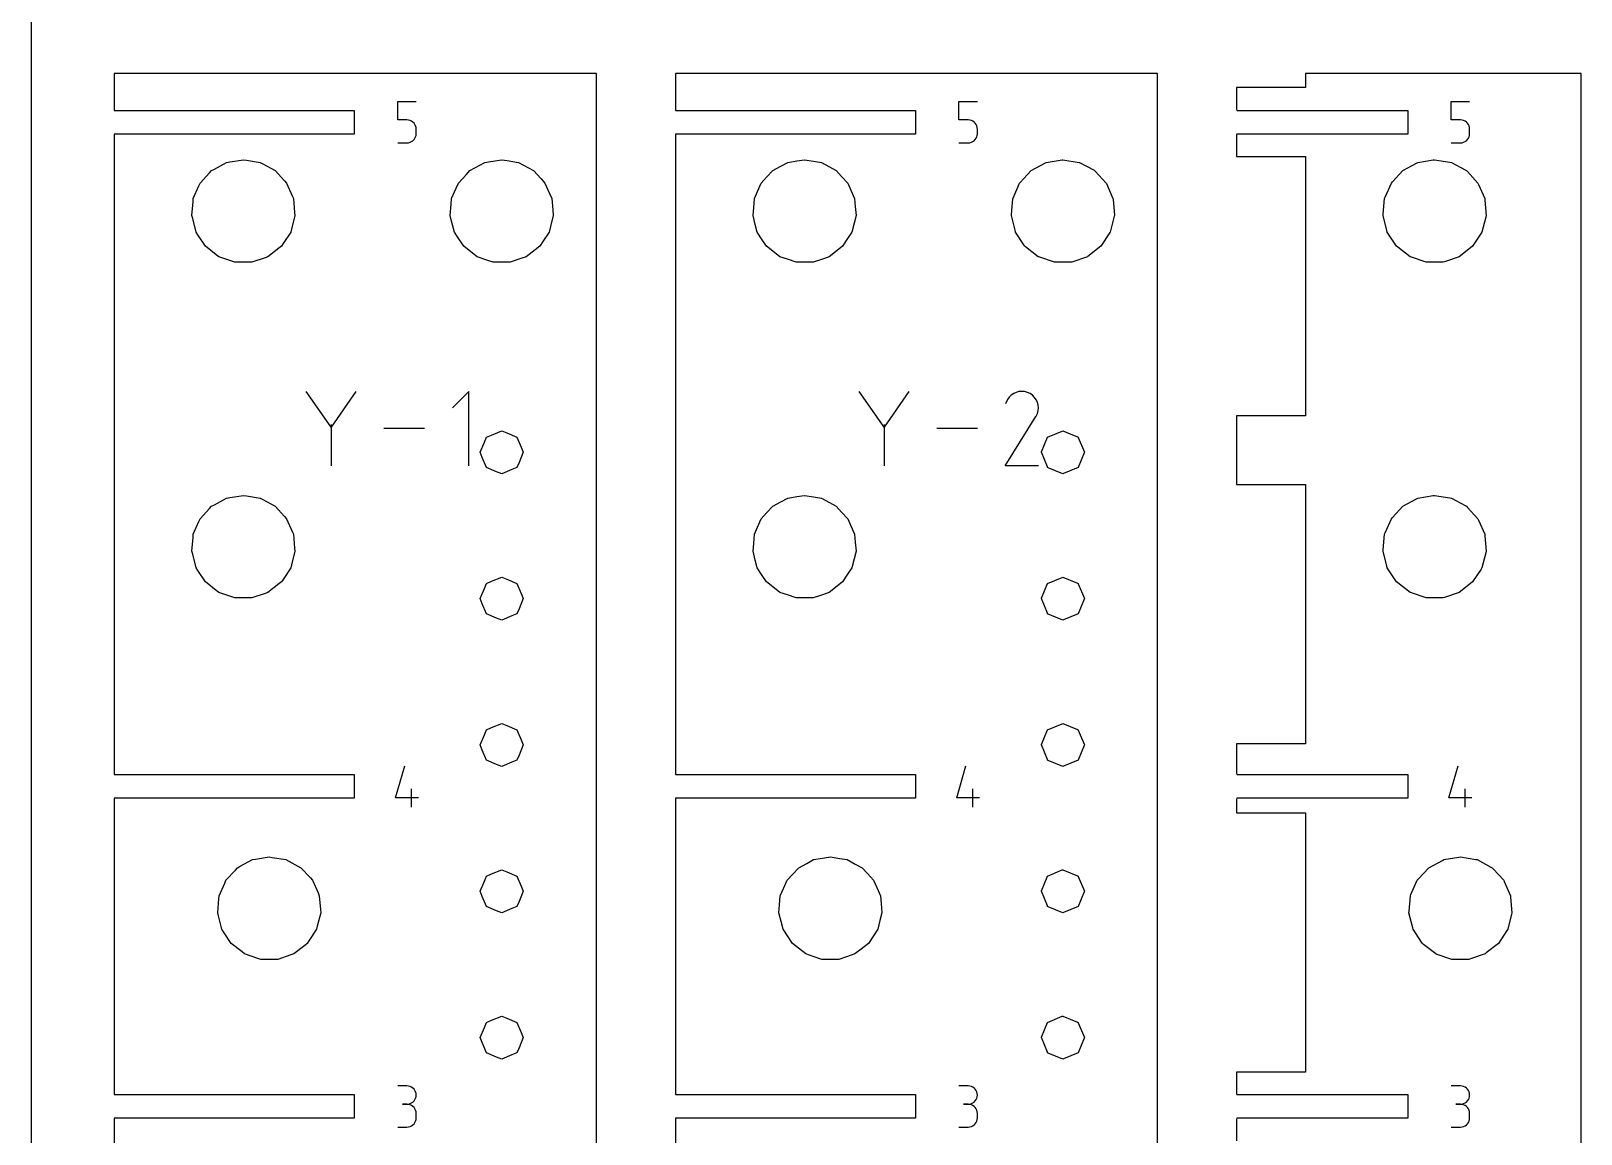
# Model space of a CAD drawing. Extents: x 0 to 340, y 0 to 495.
# Drawn here: x 0 to 180, y 126.5 to 254.6 of the extents above; entities that cross this region are included whole.
import ezdxf

# ---------------------------------------------------------------- set-up
doc = ezdxf.new("R2010")
doc.units = 0

msp = doc.modelspace()

# ---------------------------------------------------------------- linework, layer by layer
at = {"layer": 'annotation', "color": 1}
for p, q in [((42.600999, 244.281508), (42.600999, 246.419022)), ((42.600999, 246.419022), (44.732794, 246.419022)), ((107.775995, 244.281508), (107.775995, 246.419022)), ((107.775995, 246.419022), (109.90779, 246.419022)), ((164.950992, 244.281508), (164.950992, 246.419022)), ((164.950992, 246.419022), (167.082787, 246.419022)), ((43.666896, 244.281508), (42.600999, 244.281508)), ((43.858283, 244.2644), (43.666896, 244.281508)), ((44.038502, 244.21506), (43.858283, 244.2644)), ((44.204522, 244.136463), (44.038502, 244.21506)), ((44.353313, 244.031585), (44.204522, 244.136463)), ((44.481846, 243.903401), (44.353313, 244.031585)), ((44.587091, 243.754886), (44.481846, 243.903401)), ((44.666017, 243.589017), (44.587091, 243.754886)), ((44.715595, 243.408768), (44.666017, 243.589017)), ((44.732794, 243.217116), (44.715595, 243.408768)), ((44.732794, 242.686124), (44.732794, 243.217116)), ((44.732794, 243.217116), (44.732794, 243.217116)), ((108.841893, 244.281508), (107.775995, 244.281508)), ((109.03328, 244.2644), (108.841893, 244.281508)), ((109.213498, 244.21506), (109.03328, 244.2644)), ((109.379518, 244.136463), (109.213498, 244.21506)), ((109.52831, 244.031585), (109.379518, 244.136463)), ((109.656843, 243.903401), (109.52831, 244.031585)), ((109.762087, 243.754886), (109.656843, 243.903401)), ((109.841013, 243.589017), (109.762087, 243.754886)), ((109.890591, 243.408768), (109.841013, 243.589017)), ((109.90779, 243.217116), (109.890591, 243.408768)), ((109.90779, 242.686124), (109.90779, 243.217116)), ((109.90779, 243.217116), (109.90779, 243.217116)), ((166.016889, 244.281508), (164.950992, 244.281508)), ((166.208277, 244.2644), (166.016889, 244.281508)), ((166.388495, 244.21506), (166.208277, 244.2644)), ((166.554515, 244.136463), (166.388495, 244.21506)), ((166.703307, 244.031585), (166.554515, 244.136463)), ((166.831839, 243.903401), (166.703307, 244.031585)), ((166.937084, 243.754886), (166.831839, 243.903401)), ((167.01601, 243.589017), (166.937084, 243.754886)), ((167.065588, 243.408768), (167.01601, 243.589017)), ((167.082787, 243.217116), (167.065588, 243.408768)), ((167.082787, 242.686124), (167.082787, 243.217116)), ((167.082787, 243.217116), (167.082787, 243.217116)), ((42.600999, 241.619022), (43.666896, 241.619022)), ((43.666896, 241.619022), (43.858204, 241.636223)), ((43.666896, 241.619022), (43.666896, 241.619022)), ((43.858204, 241.636223), (44.038381, 241.685812)), ((44.038381, 241.685812), (44.204388, 241.76477)), ((44.204388, 241.76477), (44.353189, 241.870075)), ((44.353189, 241.870075), (44.481747, 241.998709)), ((44.481747, 241.998709), (44.587024, 242.147651)), ((44.587024, 242.147651), (44.665982, 242.31388)), ((44.665982, 242.31388), (44.715585, 242.494378)), ((44.715585, 242.494378), (44.732794, 242.686124)), ((107.775995, 241.619022), (108.841893, 241.619022)), ((108.841893, 241.619022), (109.033201, 241.636223)), ((108.841893, 241.619022), (108.841893, 241.619022)), ((109.033201, 241.636223), (109.213377, 241.685812)), ((109.213377, 241.685812), (109.379385, 241.76477)), ((109.379385, 241.76477), (109.528186, 241.870075)), ((109.528186, 241.870075), (109.656744, 241.998709)), ((109.656744, 241.998709), (109.76202, 242.147651)), ((109.76202, 242.147651), (109.840979, 242.31388)), ((109.840979, 242.31388), (109.890581, 242.494378)), ((109.890581, 242.494378), (109.90779, 242.686124)), ((164.950992, 241.619022), (166.016889, 241.619022)), ((166.016889, 241.619022), (166.208197, 241.636223)), ((166.016889, 241.619022), (166.016889, 241.619022)), ((166.208197, 241.636223), (166.388374, 241.685812)), ((166.388374, 241.685812), (166.554381, 241.76477)), ((166.554381, 241.76477), (166.703183, 241.870075)), ((166.703183, 241.870075), (166.83174, 241.998709)), ((166.83174, 241.998709), (166.937017, 242.147651)), ((166.937017, 242.147651), (167.015975, 242.31388)), ((167.015975, 242.31388), (167.065578, 242.494378)), ((167.065578, 242.494378), (167.082787, 242.686124)), ((34.85364, 208.577921), (31.971365, 212.746084)), ((37.735373, 212.746084), (34.85364, 208.577921)), ((50.862214, 212.745813), (48.94124, 210.824296)), ((50.862214, 204.104949), (50.862214, 212.745813)), ((99.069664, 208.577921), (96.187389, 212.746084)), ((101.951397, 212.746084), (99.069664, 208.577921)), ((114.127475, 212.493185), (113.854913, 212.305234)), ((114.425392, 212.630494), (114.127475, 212.493185)), ((114.741367, 212.715265), (114.425392, 212.630494)), ((115.068103, 212.745602), (114.741367, 212.715265)), ((115.398306, 212.71961), (115.068103, 212.745602)), ((115.724677, 212.635394), (115.398306, 212.71961)), ((116.03992, 212.491058), (115.724677, 212.635394)), ((116.321872, 212.290845), (116.03992, 212.491058)), ((116.03992, 212.491058), (116.03992, 212.491058)), ((113.41504, 211.784984), (113.163064, 211.301625)), ((113.615003, 212.068535), (113.41504, 211.784984)), ((113.854913, 212.305234), (113.615003, 212.068535)), ((116.557614, 212.050591), (116.321872, 212.290845)), ((116.74505, 211.777659), (116.557614, 212.050591)), ((116.882085, 211.479412), (116.74505, 211.777659)), ((116.966622, 211.163214), (116.882085, 211.479412)), ((116.996564, 210.836428), (116.966622, 211.163214)), ((116.969817, 210.506418), (116.996564, 210.836428)), ((34.85364, 208.913346), (34.85364, 204.104678)), ((99.069664, 208.913346), (99.069664, 204.104678)), ((113.157645, 204.104878), (116.703727, 209.813615)), ((116.703727, 209.813615), (116.707966, 209.81886)), ((116.703727, 209.813615), (116.703727, 209.813615)), ((116.707966, 209.81886), (116.712031, 209.82415)), ((116.712031, 209.82415), (116.715949, 209.82953)), ((116.715949, 209.82953), (116.719747, 209.835043)), ((116.719747, 209.835043), (116.723451, 209.840735)), ((116.723451, 209.840735), (116.727088, 209.846649)), ((116.727088, 209.846649), (116.730685, 209.852832)), ((116.730685, 209.852832), (116.734268, 209.859326)), ((116.734268, 209.859326), (116.737865, 209.866177)), ((116.737865, 209.866177), (116.884282, 210.180547)), ((116.737865, 209.866177), (116.737865, 209.866177)), ((116.884282, 210.180547), (116.969817, 210.506418)), ((45.701457, 208.425381), (40.976781, 208.425381)), ((109.917482, 208.425381), (105.192805, 208.425381)), ((116.99526, 204.104878), (113.157645, 204.104878)), ((42.334299, 165.517644), (43.398691, 169.250543)), ((107.509295, 165.517644), (108.573687, 169.250543)), ((164.684292, 165.517644), (165.748684, 169.250543)), ((44.200597, 164.450543), (44.200597, 166.582338)), ((109.375594, 164.450543), (109.375594, 166.582338)), ((166.550591, 164.450543), (166.550591, 166.582338)), ((44.999494, 165.517644), (42.334299, 165.517644)), ((110.17449, 165.517644), (107.509295, 165.517644)), ((167.349487, 165.517644), (164.684292, 165.517644)), ((43.666896, 132.061935), (42.600999, 132.061935)), ((43.8586, 132.044728), (43.666896, 132.061935)), ((44.038987, 131.99514), (43.8586, 132.044728)), ((44.205057, 131.916221), (44.038987, 131.99514)), ((44.353809, 131.81102), (44.205057, 131.916221)), ((44.482243, 131.682589), (44.353809, 131.81102)), ((44.587358, 131.533975), (44.482243, 131.682589)), ((44.666155, 131.36823), (44.587358, 131.533975)), ((108.841893, 132.061935), (107.775995, 132.061935)), ((109.033597, 132.044728), (108.841893, 132.061935)), ((109.213984, 131.99514), (109.033597, 132.044728)), ((109.380053, 131.916221), (109.213984, 131.99514)), ((109.528805, 131.81102), (109.380053, 131.916221)), ((109.657239, 131.682589), (109.528805, 131.81102)), ((109.762355, 131.533975), (109.657239, 131.682589)), ((109.841152, 131.36823), (109.762355, 131.533975)), ((166.016889, 132.061935), (164.950992, 132.061935)), ((166.208594, 132.044728), (166.016889, 132.061935)), ((166.388981, 131.99514), (166.208594, 132.044728)), ((166.55505, 131.916221), (166.388981, 131.99514)), ((166.703802, 131.81102), (166.55505, 131.916221)), ((166.832236, 131.682589), (166.703802, 131.81102)), ((166.937352, 131.533975), (166.832236, 131.682589)), ((167.016149, 131.36823), (166.937352, 131.533975)), ((43.666896, 129.93014), (43.133195, 129.93014)), ((43.133195, 129.93014), (43.666896, 129.93014)), ((43.666896, 129.93014), (43.8586, 129.947351)), ((43.8586, 129.912933), (43.666896, 129.93014)), ((43.666896, 129.93014), (43.666896, 129.93014)), ((43.8586, 129.947351), (44.038987, 129.996968)), ((44.038987, 129.863345), (43.8586, 129.912933)), ((44.038987, 129.996968), (44.205057, 130.075965)), ((44.205057, 129.784426), (44.038987, 129.863345)), ((44.205057, 130.075965), (44.353809, 130.181319)), ((44.353809, 129.679226), (44.205057, 129.784426)), ((44.353809, 130.181319), (44.482243, 130.310002)), ((44.482243, 129.550794), (44.353809, 129.679226)), ((44.482243, 130.310002), (44.587358, 130.458991)), ((44.587358, 130.458991), (44.666155, 130.625261)), ((44.715634, 131.188402), (44.666155, 131.36823)), ((44.666155, 130.625261), (44.715634, 130.805787)), ((44.732794, 130.997542), (44.715634, 131.188402)), ((44.715634, 130.805787), (44.732794, 130.997542)), ((44.732794, 130.997542), (44.732794, 130.997542)), ((108.841893, 129.93014), (108.308191, 129.93014)), ((108.308191, 129.93014), (108.841893, 129.93014)), ((108.841893, 129.93014), (109.033597, 129.947351)), ((109.033597, 129.912933), (108.841893, 129.93014)), ((108.841893, 129.93014), (108.841893, 129.93014)), ((109.033597, 129.947351), (109.213984, 129.996968)), ((109.213984, 129.863345), (109.033597, 129.912933)), ((109.213984, 129.996968), (109.380053, 130.075965)), ((109.380053, 129.784426), (109.213984, 129.863345)), ((109.380053, 130.075965), (109.528805, 130.181319)), ((109.528805, 129.679226), (109.380053, 129.784426)), ((109.528805, 130.181319), (109.657239, 130.310002)), ((109.657239, 129.550794), (109.528805, 129.679226)), ((109.657239, 130.310002), (109.762355, 130.458991)), ((109.762355, 130.458991), (109.841152, 130.625261)), ((109.89063, 131.188402), (109.841152, 131.36823)), ((109.841152, 130.625261), (109.89063, 130.805787)), ((109.90779, 130.997542), (109.89063, 131.188402)), ((109.89063, 130.805787), (109.90779, 130.997542)), ((109.90779, 130.997542), (109.90779, 130.997542)), ((166.016889, 129.93014), (165.483188, 129.93014)), ((165.483188, 129.93014), (166.016889, 129.93014)), ((166.016889, 129.93014), (166.208594, 129.947351)), ((166.208594, 129.912933), (166.016889, 129.93014)), ((166.016889, 129.93014), (166.016889, 129.93014)), ((166.208594, 129.947351), (166.388981, 129.996968)), ((166.388981, 129.863345), (166.208594, 129.912933)), ((166.388981, 129.996968), (166.55505, 130.075965)), ((166.55505, 129.784426), (166.388981, 129.863345)), ((166.55505, 130.075965), (166.703802, 130.181319)), ((166.703802, 129.679226), (166.55505, 129.784426)), ((166.703802, 130.181319), (166.832236, 130.310002)), ((166.832236, 129.550794), (166.703802, 129.679226)), ((166.832236, 130.310002), (166.937352, 130.458991)), ((166.937352, 130.458991), (167.016149, 130.625261)), ((167.065627, 131.188402), (167.016149, 131.36823)), ((167.016149, 130.625261), (167.065627, 130.805787)), ((167.082787, 130.997542), (167.065627, 131.188402)), ((167.065627, 130.805787), (167.082787, 130.997542)), ((167.082787, 130.997542), (167.082787, 130.997542)), ((44.587358, 129.40218), (44.482243, 129.550794)), ((44.666155, 129.236435), (44.587358, 129.40218)), ((44.587358, 127.79548), (44.666155, 127.961238)), ((44.715634, 129.056607), (44.666155, 129.236435)), ((44.666155, 127.961238), (44.715634, 128.141107)), ((44.732794, 128.865748), (44.715634, 129.056607)), ((44.715634, 128.141107), (44.732794, 128.332046)), ((44.732794, 128.332046), (44.732794, 128.865748)), ((44.732794, 128.865748), (44.732794, 128.865748)), ((109.762355, 129.40218), (109.657239, 129.550794)), ((109.841152, 129.236435), (109.762355, 129.40218)), ((109.762355, 127.79548), (109.841152, 127.961238)), ((109.89063, 129.056607), (109.841152, 129.236435)), ((109.841152, 127.961238), (109.89063, 128.141107)), ((109.90779, 128.865748), (109.89063, 129.056607)), ((109.89063, 128.141107), (109.90779, 128.332046)), ((109.90779, 128.332046), (109.90779, 128.865748)), ((109.90779, 128.865748), (109.90779, 128.865748)), ((166.937352, 129.40218), (166.832236, 129.550794)), ((167.016149, 129.236435), (166.937352, 129.40218)), ((166.937352, 127.79548), (167.016149, 127.961238)), ((167.065627, 129.056607), (167.016149, 129.236435)), ((167.016149, 127.961238), (167.065627, 128.141107)), ((167.082787, 128.865748), (167.065627, 129.056607)), ((167.065627, 128.141107), (167.082787, 128.332046)), ((167.082787, 128.332046), (167.082787, 128.865748)), ((167.082787, 128.865748), (167.082787, 128.865748)), ((42.600999, 127.267654), (43.666896, 127.267654)), ((43.666896, 127.267654), (43.8586, 127.284851)), ((43.666896, 127.267654), (43.666896, 127.267654)), ((43.8586, 127.284851), (44.038987, 127.334414)), ((44.038987, 127.334414), (44.205057, 127.413301)), ((44.205057, 127.413301), (44.353809, 127.518469)), ((44.353809, 127.518469), (44.482243, 127.646876)), ((44.482243, 127.646876), (44.587358, 127.79548)), ((107.775995, 127.267654), (108.841893, 127.267654)), ((108.841893, 127.267654), (109.033597, 127.284851)), ((108.841893, 127.267654), (108.841893, 127.267654)), ((109.033597, 127.284851), (109.213984, 127.334414)), ((109.213984, 127.334414), (109.380053, 127.413301)), ((109.380053, 127.413301), (109.528805, 127.518469)), ((109.528805, 127.518469), (109.657239, 127.646876)), ((109.657239, 127.646876), (109.762355, 127.79548)), ((164.950992, 127.267654), (166.016889, 127.267654)), ((166.016889, 127.267654), (166.208594, 127.284851)), ((166.016889, 127.267654), (166.016889, 127.267654)), ((166.208594, 127.284851), (166.388981, 127.334414)), ((166.388981, 127.334414), (166.55505, 127.413301)), ((166.55505, 127.413301), (166.703802, 127.518469)), ((166.703802, 127.518469), (166.832236, 127.646876)), ((166.832236, 127.646876), (166.937352, 127.79548))]:
    msp.add_line(p, q, dxfattribs=at)
at = {"layer": 'boundary', "color": 5}
for p, q in [((12.730464, 249.667507), (9.6675, 249.667507)), ((9.6675, 249.667507), (9.667501, 248.214902)), ((22.959774, 249.667507), (12.730464, 249.667507)), ((57.702688, 249.667507), (22.959774, 249.667507)), ((65.667496, 249.667507), (57.702688, 249.667507)), ((65.667496, 170.019426), (65.667496, 249.667507)), ((76.12253, 249.667507), (74.842497, 249.667507)), ((74.842497, 249.667507), (74.842497, 249.060454)), ((74.842497, 249.060454), (74.842497, 246.071879)), ((105.81549, 249.667507), (76.12253, 249.667507)), ((107.72278, 249.667507), (105.81549, 249.667507)), ((130.842493, 249.667507), (107.72278, 249.667507)), ((130.842493, 18.470377), (130.842493, 249.667507)), ((149.480175, 249.667507), (148.017494, 249.667507)), ((148.017494, 249.667507), (148.017494, 248.116786)), ((166.445365, 249.667507), (149.480175, 249.667507)), ((180.01749, 249.667507), (166.445365, 249.667507)), ((180.01749, 57.884268), (180.01749, 249.667507)), ((9.667501, 248.214902), (9.667501, 245.542022)), ((145.743241, 248.04251), (140.017493, 248.042509)), ((140.017493, 248.042509), (140.017493, 245.542019)), ((146.108911, 248.042509), (145.743241, 248.04251)), ((148.017494, 248.04251), (146.108911, 248.042509)), ((148.017494, 248.116786), (148.017494, 248.04251)), ((9.667501, 245.542022), (9.677801, 245.392022)), ((9.677801, 245.392022), (37.540498, 245.392022)), ((37.540498, 245.392022), (37.540498, 242.646022)), ((74.842497, 246.071879), (74.842497, 245.542022)), ((74.842497, 245.542022), (74.852797, 245.392022)), ((74.852797, 245.392022), (102.715495, 245.392022)), ((102.715495, 245.392022), (102.715495, 242.646022)), ((140.017493, 245.542019), (140.027793, 245.392022)), ((140.027793, 245.392022), (159.890492, 245.392022)), ((159.890492, 245.392022), (159.890492, 242.646022)), ((9.6778, 242.646022), (9.6675, 242.496022)), ((9.6675, 242.496022), (9.6675, 241.063609)), ((37.540498, 242.646022), (9.6778, 242.646022)), ((74.852797, 242.646022), (74.842497, 242.496022)), ((74.842497, 242.496022), (74.842497, 234.818018)), ((102.715495, 242.646022), (74.852797, 242.646022)), ((140.027793, 242.646022), (140.017493, 242.496022)), ((140.017493, 242.496022), (140.017493, 240.042513)), ((159.890492, 242.646022), (140.027793, 242.646022)), ((9.6675, 241.063609), (9.6675, 214.134499)), ((140.017493, 240.042513), (145.74324, 240.042513)), ((145.74324, 240.042513), (146.108911, 240.042513)), ((146.108911, 240.042513), (148.017494, 240.042513)), ((148.017494, 240.042513), (148.017494, 211.294483)), ((74.842497, 234.818018), (74.842497, 231.829441)), ((74.842497, 231.829441), (74.842497, 220.575585)), ((74.842497, 220.575585), (74.842497, 217.587009)), ((74.842497, 217.587009), (74.842497, 206.33315)), ((9.6675, 214.134499), (9.667501, 206.9832)), ((148.017494, 211.294483), (148.017494, 209.917505)), ((145.743241, 209.917505), (140.017493, 209.917505)), ((140.017493, 209.917505), (140.017493, 206.100342)), ((146.108911, 209.917505), (145.743241, 209.917505)), ((148.017494, 209.917505), (146.108911, 209.917505)), ((9.667501, 206.9832), (9.6675, 180.054101)), ((74.842497, 206.33315), (74.842496, 203.344574)), ((140.017493, 206.100342), (140.017493, 201.917502)), ((74.842496, 203.344574), (74.842497, 168.37354)), ((140.017493, 201.917502), (145.74324, 201.917502)), ((145.74324, 201.917502), (146.108911, 201.917503)), ((146.108911, 201.917503), (148.017494, 201.917502)), ((148.017494, 201.917502), (148.017494, 173.169484)), ((9.6675, 180.054101), (9.6675, 172.902805)), ((9.6675, 172.902805), (9.6675, 168.373539)), ((148.017494, 173.169484), (148.017494, 171.792506)), ((145.74324, 171.792506), (140.017493, 171.792506)), ((140.017493, 171.792506), (140.017493, 168.373543)), ((146.108911, 171.792506), (145.74324, 171.792506)), ((148.017494, 171.792506), (146.108911, 171.792506)), ((65.667496, 9.667501), (65.667496, 170.019426)), ((9.6675, 168.373539), (9.6778, 168.223543)), ((9.6778, 168.223543), (37.540498, 168.223543)), ((37.540498, 168.223543), (37.540498, 165.477543)), ((74.842497, 168.37354), (74.852796, 168.223543)), ((74.852796, 168.223543), (102.715495, 168.223543)), ((102.715495, 168.223543), (102.715495, 165.477543)), ((140.017493, 168.373543), (140.027793, 168.223543)), ((140.027793, 168.223543), (159.890492, 168.223543)), ((159.890492, 168.223543), (159.890491, 165.477543)), ((9.6778, 165.477543), (9.6675, 165.327543)), ((9.6675, 165.327543), (9.6675, 145.9737)), ((37.540498, 165.477543), (9.6778, 165.477543)), ((74.852797, 165.477543), (74.842497, 165.327543)), ((74.842497, 165.327543), (74.842497, 131.190503)), ((102.715495, 165.477543), (74.852797, 165.477543)), ((140.027793, 165.477543), (140.017493, 165.327543)), ((140.017493, 165.327543), (140.017493, 163.792507)), ((159.890491, 165.477543), (140.027793, 165.477543)), ((140.017493, 163.792507), (145.74324, 163.792507)), ((145.74324, 163.792507), (146.108911, 163.792507)), ((146.108911, 163.792507), (148.017494, 163.792507)), ((148.017494, 163.792507), (148.017494, 135.044481)), ((9.6675, 145.9737), (9.6675, 138.822402)), ((9.6675, 138.822402), (9.6675, 131.190503)), ((148.017494, 135.044481), (148.017494, 133.667504)), ((145.74324, 133.667504), (140.017493, 133.667504)), ((140.017493, 133.667504), (140.017493, 131.190503)), ((146.108911, 133.667504), (145.74324, 133.667504)), ((148.017494, 133.667504), (146.108911, 133.667504)), ((9.6675, 131.190503), (9.6778, 131.040503)), ((9.6778, 131.040503), (37.540498, 131.040503)), ((37.540498, 131.040503), (37.540498, 128.294503)), ((74.842497, 131.190503), (74.852797, 131.040503)), ((74.852797, 131.040503), (102.715495, 131.040503)), ((102.715495, 131.040503), (102.715495, 128.294503)), ((140.017493, 131.190503), (140.027793, 131.040504)), ((140.027793, 131.040504), (159.890491, 131.040504)), ((159.890491, 131.040504), (159.890491, 128.294503)), ((9.6778, 128.294503), (9.6675, 128.144504)), ((9.6675, 128.144504), (9.6675, 113.361307)), ((37.540498, 128.294503), (9.6778, 128.294503)), ((74.852797, 128.294503), (74.842497, 128.144504)), ((74.842497, 128.144504), (74.842497, 94.30084)), ((102.715495, 128.294503), (74.852797, 128.294503)), ((140.027793, 128.294503), (140.017493, 128.144505)), ((140.017493, 128.144505), (140.017493, 125.667503)), ((159.890491, 128.294503), (140.027793, 128.294503))]:
    msp.add_line(p, q, dxfattribs=at)
at = {"layer": 'frame', "color": 5}
msp.add_line((0, 495), (0, 0), dxfattribs=at)
at = {"layer": 'hole', "color": 5}
for p, q in [((23.08016, 239.402717), (24.667498, 239.667512)), ((24.667498, 239.667512), (25.028359, 239.607314)), ((25.028359, 239.607314), (26.615698, 239.342519)), ((52.719293, 239.342519), (53.365837, 239.450373)), ((53.365837, 239.450373), (54.667496, 239.667512)), ((54.667496, 239.667512), (55.314038, 239.559658)), ((55.314038, 239.559658), (56.615694, 239.34252)), ((87.894295, 239.34252), (88.941779, 239.517257)), ((88.941779, 239.517257), (89.842494, 239.667512)), ((89.842494, 239.667512), (90.889979, 239.492774)), ((90.889979, 239.492774), (91.790695, 239.342519)), ((117.89429, 239.342519), (119.771034, 239.655591)), ((119.771034, 239.655591), (119.842492, 239.667512)), ((119.842492, 239.667512), (121.719233, 239.35444)), ((161.069292, 239.342519), (162.844548, 239.638662)), ((162.844548, 239.638662), (163.017491, 239.667512)), ((163.017491, 239.667512), (164.792748, 239.371369)), ((19.644499, 236.949509), (20.734419, 238.133373)), ((20.734419, 238.133373), (20.982199, 238.402508)), ((20.982199, 238.402508), (21.303959, 238.576626)), ((21.303959, 238.576626), (22.719299, 239.34252)), ((22.719299, 239.34252), (23.08016, 239.402717)), ((26.615698, 239.342519), (26.937458, 239.168403)), ((26.937458, 239.168403), (28.352798, 238.402509)), ((28.352798, 238.402509), (29.442718, 237.218645)), ((49.644495, 236.949509), (50.538257, 237.920306)), ((50.538257, 237.920306), (50.982195, 238.402509)), ((50.982195, 238.402509), (51.55868, 238.714467)), ((51.55868, 238.714467), (52.719293, 239.342519)), ((56.615694, 239.34252), (57.19218, 239.030561)), ((57.19218, 239.030561), (58.352793, 238.402509)), ((58.352793, 238.402509), (59.246555, 237.431712)), ((85.437957, 237.621278), (86.157196, 238.402508)), ((86.157196, 238.402508), (87.091178, 238.907923)), ((87.091178, 238.907923), (87.894295, 239.34252)), ((91.790695, 239.342519), (92.724677, 238.837106)), ((92.724677, 238.837106), (93.527795, 238.402509)), ((93.527795, 238.402509), (94.146256, 237.73074)), ((94.146256, 237.73074), (94.865495, 236.949509)), ((114.868556, 237.002803), (116.157191, 238.402509)), ((116.157191, 238.402509), (117.830575, 239.308041)), ((117.830575, 239.308041), (117.89429, 239.342519)), ((121.719233, 239.35444), (121.79069, 239.34252)), ((121.79069, 239.34252), (123.464075, 238.436988)), ((123.464075, 238.436988), (123.527789, 238.402509)), ((123.527789, 238.402509), (123.576855, 238.349215)), ((123.576855, 238.349215), (124.86549, 236.949509)), ((158.113241, 237.078493), (159.332193, 238.402509)), ((159.332193, 238.402509), (160.915088, 239.259073)), ((160.915088, 239.259073), (161.069292, 239.342519)), ((164.792748, 239.371369), (164.965692, 239.34252)), ((164.965692, 239.34252), (166.548588, 238.485954)), ((166.548588, 238.485954), (166.702792, 238.402509)), ((166.702792, 238.402509), (166.821541, 238.273524)), ((166.821541, 238.273524), (168.040491, 236.949509)), ((18.8511, 235.140511), (19.497538, 236.614431)), ((19.497538, 236.614431), (19.644499, 236.949509)), ((29.442718, 237.218645), (29.690498, 236.949509)), ((29.690498, 236.949509), (30.336939, 235.475588)), ((48.851098, 235.140511), (49.381193, 236.349162)), ((49.381193, 236.349162), (49.644495, 236.949509)), ((59.246555, 237.431712), (59.690493, 236.949509)), ((59.690493, 236.949509), (60.220591, 235.740857)), ((84.026096, 235.140511), (84.39291, 235.976869)), ((84.39291, 235.976869), (84.819495, 236.949509)), ((84.819495, 236.949509), (85.437957, 237.621278)), ((94.865495, 236.949509), (95.232309, 236.113151)), ((95.232309, 236.113151), (95.658895, 235.140511)), ((114.055195, 235.206863), (114.819491, 236.949509)), ((114.819491, 236.949509), (114.868556, 237.002803)), ((124.86549, 236.949509), (124.89459, 236.883157)), ((124.89459, 236.883157), (125.658892, 235.140511)), ((157.271524, 235.301098), (157.994492, 236.949509)), ((157.994492, 236.949509), (158.113241, 237.078493)), ((168.040491, 236.949509), (168.110923, 236.788922)), ((168.110923, 236.788922), (168.833893, 235.140511)), ((18.687989, 233.172511), (18.820887, 234.775982)), ((18.820887, 234.775982), (18.8511, 235.140511)), ((30.336939, 235.475588), (30.483899, 235.140511)), ((30.483899, 235.140511), (30.616786, 233.53704)), ((48.687994, 233.17251), (48.796969, 234.487396)), ((48.796969, 234.487396), (48.851098, 235.140511)), ((60.220591, 235.740857), (60.483895, 235.140511)), ((60.483895, 235.140511), (60.592866, 233.825625)), ((83.862985, 233.172511), (83.938397, 234.082381)), ((83.938397, 234.082381), (84.026096, 235.140511)), ((95.658895, 235.140511), (95.734301, 234.230641)), ((95.734301, 234.230641), (95.821994, 233.172511)), ((113.868973, 233.244694), (114.026094, 235.140511)), ((114.026094, 235.140511), (114.055195, 235.206863)), ((125.658892, 235.140511), (125.664873, 235.068327)), ((125.664873, 235.068327), (125.82199, 233.172511)), ((157.052462, 233.347212), (157.201093, 235.140511)), ((157.201093, 235.140511), (157.271524, 235.301098)), ((168.833893, 235.140511), (168.848371, 234.965809)), ((168.848371, 234.965809), (168.99699, 233.172511)), ((18.7778, 232.817799), (18.687989, 233.172511)), ((19.172858, 231.257512), (18.7778, 232.817799)), ((30.646997, 233.172511), (30.251915, 231.612223)), ((30.616786, 233.53704), (30.646997, 233.172511)), ((48.848918, 232.536986), (48.687994, 233.17251)), ((49.172898, 231.257511), (48.848918, 232.536986)), ((60.646993, 233.172511), (60.323016, 231.893037)), ((60.592866, 233.825625), (60.646993, 233.172511)), ((84.123684, 232.142878), (83.862985, 233.172511)), ((95.597809, 232.287145), (95.337095, 231.257511)), ((95.821994, 233.172511), (95.597809, 232.287145)), ((113.862991, 233.17251), (113.868973, 233.244694)), ((114.330109, 231.327751), (113.862991, 233.17251)), ((125.804205, 233.102272), (125.337091, 231.257512)), ((125.82199, 233.172511), (125.804205, 233.102272)), ((157.037982, 233.172511), (157.052462, 233.347212)), ((157.47981, 231.427508), (157.037982, 233.172511)), ((168.953946, 233.002514), (168.512092, 231.257511)), ((168.99699, 233.172511), (168.953946, 233.002514)), ((19.372968, 230.951199), (19.172858, 231.257512)), ((20.253199, 229.603809), (19.372968, 230.951199)), ((30.162098, 231.257511), (29.281901, 229.910121)), ((30.251915, 231.612223), (30.162098, 231.257511)), ((49.531413, 230.708702), (49.172898, 231.257511)), ((50.253195, 229.603809), (49.531413, 230.708702)), ((60.162094, 231.257512), (59.440308, 230.152618)), ((60.323016, 231.893037), (60.162094, 231.257512)), ((84.347854, 231.257512), (84.123684, 232.142878)), ((84.928719, 230.368369), (84.347854, 231.257512)), ((94.837638, 230.492951), (94.256796, 229.603809)), ((95.337095, 231.257511), (94.837638, 230.492951)), ((114.347895, 231.257511), (114.330109, 231.327751)), ((115.388567, 229.664465), (114.347895, 231.257511)), ((125.297466, 231.196856), (124.256787, 229.603809)), ((125.337091, 231.257512), (125.297466, 231.196856)), ((157.522852, 231.257512), (157.47981, 231.427508)), ((158.507289, 229.75061), (157.522852, 231.257512)), ((168.416193, 231.11071), (167.431793, 229.603809)), ((168.512092, 231.257511), (168.416193, 231.11071)), ((21.523102, 228.615411), (20.253199, 229.603809)), ((28.793102, 229.379109), (27.523197, 228.390711)), ((29.081799, 229.603809), (28.793102, 229.379109)), ((29.281901, 229.910121), (29.081799, 229.603809)), ((51.294547, 228.793298), (50.253195, 229.603809)), ((51.811795, 228.390711), (51.294547, 228.793298)), ((58.564546, 229.201222), (57.523197, 228.390711)), ((59.081791, 229.603809), (58.564546, 229.201222)), ((59.440308, 230.152618), (59.081791, 229.603809)), ((85.428195, 229.603809), (84.928719, 230.368369)), ((86.148786, 229.042955), (85.428195, 229.603809)), ((86.986795, 228.390711), (86.148786, 229.042955)), ((93.418785, 228.951565), (92.698193, 228.390711)), ((94.256796, 229.603809), (93.418785, 228.951565)), ((115.428191, 229.603809), (115.388567, 229.664465)), ((115.485359, 229.559314), (115.428191, 229.603809)), ((116.986791, 228.390711), (115.485359, 229.559314)), ((124.256787, 229.603809), (122.755361, 228.435205)), ((158.603192, 229.603809), (158.507289, 229.75061)), ((158.741551, 229.496121), (158.603192, 229.603809)), ((160.161793, 228.390711), (158.741551, 229.496121)), ((167.431793, 229.603809), (166.011549, 228.498399)), ((21.811799, 228.390711), (21.523102, 228.615411)), ((23.333874, 227.868123), (21.811799, 228.390711)), ((23.679898, 227.749319), (23.333874, 227.868123)), ((25.289236, 227.749319), (23.679898, 227.749319)), ((25.655099, 227.74932), (25.289236, 227.749319)), ((27.177173, 228.271907), (25.655099, 227.74932)), ((27.523197, 228.390711), (27.177173, 228.271907)), ((53.059936, 227.962176), (51.811795, 228.390711)), ((53.679897, 227.749319), (53.059936, 227.962176)), ((54.99959, 227.749319), (53.679897, 227.749319)), ((55.655092, 227.74932), (54.99959, 227.749319)), ((56.903235, 228.177854), (55.655092, 227.74932)), ((57.523197, 228.390711), (56.903235, 228.177854)), ((87.850478, 228.094175), (86.986795, 228.390711)), ((88.854895, 227.749319), (87.850478, 228.094175)), ((89.768094, 227.749319), (88.854895, 227.749319)), ((90.830096, 227.74932), (89.768094, 227.749319)), ((91.693777, 228.045855), (90.830096, 227.74932)), ((92.698193, 228.390711), (91.693777, 228.045855)), ((117.055311, 228.367186), (116.986791, 228.390711)), ((118.854893, 227.749319), (117.055311, 228.367186)), ((118.927341, 227.749319), (118.854893, 227.749319)), ((120.830089, 227.74932), (118.927341, 227.749319)), ((120.898609, 227.772845), (120.830089, 227.74932)), ((122.698194, 228.390711), (120.898609, 227.772845)), ((122.755361, 228.435205), (122.698194, 228.390711)), ((160.327626, 228.333774), (160.161793, 228.390711)), ((162.029892, 227.74932), (160.327626, 228.333774)), ((162.205233, 227.749319), (162.029892, 227.74932)), ((164.005093, 227.749319), (162.205233, 227.749319)), ((164.170926, 227.806256), (164.005093, 227.749319)), ((165.873191, 228.39071), (164.170926, 227.806256)), ((166.011549, 228.498399), (165.873191, 228.39071)), ((52.656702, 206.848635), (52.899695, 207.43531)), ((52.899695, 207.43531), (53.48637, 207.678303)), ((53.48637, 207.678303), (54.667495, 208.167508)), ((54.667495, 208.167508), (55.254169, 207.924516)), ((55.254169, 207.924516), (56.435293, 207.43531)), ((56.435293, 207.43531), (56.9245, 206.254185)), ((117.369348, 205.73235), (118.074692, 207.43531)), ((118.074692, 207.43531), (119.777651, 208.140652)), ((119.777651, 208.140652), (119.842491, 208.167508)), ((119.842491, 208.167508), (121.545448, 207.462166)), ((121.545448, 207.462166), (121.610289, 207.43531)), ((121.610289, 207.43531), (121.637145, 207.37047)), ((121.637145, 207.37047), (122.342489, 205.66751)), ((52.167495, 205.66751), (52.656702, 206.848635)), ((52.410488, 205.080835), (52.167495, 205.66751)), ((57.167493, 205.66751), (56.678286, 204.486384)), ((56.9245, 206.254185), (57.167493, 205.66751)), ((117.342492, 205.66751), (117.369348, 205.73235)), ((118.047835, 203.96455), (117.342492, 205.66751)), ((122.315633, 205.602669), (121.610289, 203.899709)), ((122.342489, 205.66751), (122.315633, 205.602669)), ((52.899695, 203.89971), (52.410488, 205.080835)), ((54.080821, 203.410499), (52.899695, 203.89971)), ((55.848619, 203.656715), (54.667495, 203.167505)), ((56.435293, 203.899709), (55.848619, 203.656715)), ((56.678286, 204.486384), (56.435293, 203.899709)), ((118.074691, 203.89971), (118.047835, 203.96455)), ((118.139532, 203.872853), (118.074691, 203.89971)), ((119.842492, 203.167505), (118.139532, 203.872853)), ((121.610289, 203.899709), (119.907332, 203.194361)), ((54.667495, 203.167505), (54.080821, 203.410499)), ((119.907332, 203.194361), (119.842492, 203.167505)), ((21.303959, 199.576446), (22.719299, 200.342405)), ((22.719299, 200.342405), (23.08016, 200.402624)), ((23.08016, 200.402624), (24.667497, 200.667512)), ((24.667497, 200.667512), (25.028359, 200.607293)), ((25.028359, 200.607293), (26.615698, 200.342405)), ((26.615698, 200.342405), (26.937458, 200.168274)), ((26.937458, 200.168274), (28.352799, 199.402316)), ((86.157195, 199.402315), (87.091178, 199.907771)), ((87.091178, 199.907771), (87.894295, 200.342405)), ((87.894295, 200.342405), (88.941779, 200.517204)), ((88.941779, 200.517204), (89.842494, 200.667512)), ((89.842494, 200.667512), (90.889979, 200.492712)), ((90.889979, 200.492712), (91.790694, 200.342405)), ((91.790694, 200.342405), (92.724678, 199.836949)), ((92.724678, 199.836949), (93.527795, 199.402316)), ((159.332193, 199.402315), (160.915088, 200.258952)), ((160.915088, 200.258952), (161.069292, 200.342404)), ((161.069292, 200.342404), (162.844548, 200.638652)), ((162.844548, 200.638652), (163.017491, 200.667512)), ((163.017491, 200.667512), (164.792748, 200.371265)), ((164.792748, 200.371265), (164.965692, 200.342404)), ((164.965692, 200.342404), (166.548588, 199.485768)), ((19.644498, 197.949207), (20.734419, 199.133159)), ((20.734419, 199.133159), (20.982199, 199.402315)), ((20.982199, 199.402315), (21.303959, 199.576446)), ((28.352799, 199.402316), (29.442718, 198.218363)), ((29.442718, 198.218363), (29.690498, 197.949206)), ((84.819495, 197.949207), (85.437957, 198.621026)), ((85.437957, 198.621026), (86.157195, 199.402315)), ((93.527795, 199.402316), (94.146256, 198.730497)), ((94.146256, 198.730497), (94.865494, 197.949206)), ((157.994492, 197.949206), (158.113241, 198.078201)), ((158.113241, 198.078201), (159.332193, 199.402315)), ((166.548588, 199.485768), (166.702792, 199.402315)), ((166.702792, 199.402315), (166.821541, 199.273321)), ((166.821541, 199.273321), (168.040492, 197.949207)), ((18.8511, 196.140415), (19.497539, 197.614168)), ((19.497539, 197.614168), (19.644498, 197.949207)), ((29.690498, 197.949206), (30.336939, 196.475454)), ((30.336939, 196.475454), (30.483899, 196.140414)), ((84.026096, 196.140415), (84.39291, 196.976677)), ((84.39291, 196.976677), (84.819495, 197.949207)), ((94.865494, 197.949206), (95.232309, 197.112944)), ((95.232309, 197.112944), (95.658895, 196.140414)), ((157.201093, 196.140414), (157.271524, 196.300983)), ((157.271524, 196.300983), (157.994492, 197.949206)), ((168.040492, 197.949207), (168.110923, 197.788638)), ((168.110923, 197.788638), (168.833893, 196.140414)), ((18.687989, 194.172008), (18.820887, 195.77581)), ((18.820887, 195.77581), (18.8511, 196.140415)), ((30.483899, 196.140414), (30.616787, 194.536613)), ((30.616787, 194.536613), (30.646997, 194.172008)), ((83.862985, 194.172008), (83.938397, 195.082066)), ((83.938397, 195.082066), (84.026096, 196.140415)), ((95.658895, 196.140414), (95.734301, 195.230357)), ((95.734301, 195.230357), (95.821994, 194.172008)), ((157.052462, 194.346746), (157.201093, 196.140414)), ((168.833893, 196.140414), (168.848371, 195.965677)), ((168.848371, 195.965677), (168.996991, 194.172008)), ((18.7778, 193.817353), (18.687989, 194.172008)), ((19.172858, 192.257312), (18.7778, 193.817353)), ((30.646997, 194.172008), (30.251915, 192.611968)), ((84.123684, 193.142538), (83.862985, 194.172008)), ((84.347855, 192.257312), (84.123684, 193.142538)), ((95.597809, 193.286783), (95.337095, 192.257312)), ((95.821994, 194.172008), (95.597809, 193.286783)), ((157.037982, 194.172009), (157.052462, 194.346746)), ((157.479809, 192.427282), (157.037982, 194.172009)), ((168.953945, 194.002039), (168.512092, 192.257312)), ((168.996991, 194.172008), (168.953945, 194.002039)), ((19.372968, 191.951036), (19.172858, 192.257312)), ((20.253199, 190.603803), (19.372968, 191.951036)), ((29.281901, 190.91008), (29.081799, 190.603803)), ((30.162098, 192.257312), (29.281901, 190.91008)), ((30.251915, 192.611968), (30.162098, 192.257312)), ((53.48637, 190.678304), (54.667495, 191.167511)), ((54.667495, 191.167511), (55.254169, 190.924518)), ((55.254169, 190.924518), (56.435293, 190.435312)), ((84.928719, 191.368274), (84.347855, 192.257312)), ((85.428196, 190.603803), (84.928719, 191.368274)), ((94.837638, 191.492842), (94.256796, 190.603803)), ((95.337095, 192.257312), (94.837638, 191.492842)), ((118.074692, 190.435312), (119.777652, 191.140654)), ((119.777652, 191.140654), (119.842492, 191.167511)), ((119.842492, 191.167511), (121.545449, 190.462168)), ((157.522852, 192.257312), (157.479809, 192.427282)), ((158.507289, 190.750587), (157.522852, 192.257312)), ((168.416192, 192.110528), (167.431793, 190.603803)), ((168.512092, 192.257312), (168.416192, 192.110528)), ((21.523103, 189.61541), (20.253199, 190.603803)), ((21.811799, 189.390711), (21.523103, 189.61541)), ((23.333874, 188.868114), (21.811799, 189.390711)), ((27.177172, 189.271905), (25.655099, 188.749308)), ((27.523197, 189.390711), (27.177172, 189.271905)), ((28.793103, 190.379105), (27.523197, 189.390711)), ((29.081799, 190.603803), (28.793103, 190.379105)), ((52.167495, 188.667512), (52.656702, 189.848637)), ((52.656702, 189.848637), (52.899695, 190.435312)), ((52.899695, 190.435312), (53.48637, 190.678304)), ((56.435293, 190.435312), (56.9245, 189.254186)), ((56.9245, 189.254186), (57.167492, 188.667511)), ((86.148786, 190.042952), (85.428196, 190.603803)), ((86.986795, 189.390711), (86.148786, 190.042952)), ((87.850478, 189.09417), (86.986795, 189.390711)), ((88.854894, 188.749307), (87.850478, 189.09417)), ((91.693777, 189.045849), (90.830096, 188.749308)), ((92.698193, 189.390711), (91.693777, 189.045849)), ((93.418785, 189.951563), (92.698193, 189.390711)), ((94.256796, 190.603803), (93.418785, 189.951563)), ((117.369348, 188.732352), (118.074692, 190.435312)), ((121.545449, 190.462168), (121.610289, 190.435312)), ((121.610289, 190.435312), (121.637145, 190.370472)), ((121.637145, 190.370472), (122.342489, 188.667511)), ((158.603193, 190.603803), (158.507289, 190.750587)), ((158.741551, 190.496116), (158.603193, 190.603803)), ((160.161792, 189.390711), (158.741551, 190.496116)), ((160.327626, 189.333773), (160.161792, 189.390711)), ((162.029892, 188.749308), (160.327626, 189.333773)), ((165.87319, 189.390711), (164.170926, 188.806246)), ((166.011549, 189.498399), (165.87319, 189.390711)), ((167.431793, 190.603803), (166.011549, 189.498399)), ((23.679898, 188.749307), (23.333874, 188.868114)), ((25.289237, 188.749308), (23.679898, 188.749307)), ((25.655099, 188.749308), (25.289237, 188.749308)), ((52.410488, 188.080837), (52.167495, 188.667512)), ((52.899695, 186.899711), (52.410488, 188.080837)), ((56.678286, 187.486386), (56.435293, 186.899711)), ((57.167492, 188.667511), (56.678286, 187.486386)), ((89.768094, 188.749308), (88.854894, 188.749307)), ((90.830096, 188.749308), (89.768094, 188.749308)), ((117.342492, 188.667512), (117.369348, 188.732352)), ((118.047835, 186.964552), (117.342492, 188.667512)), ((122.315633, 188.602671), (121.610289, 186.899711)), ((122.342489, 188.667511), (122.315633, 188.602671)), ((162.205232, 188.749308), (162.029892, 188.749308)), ((164.005093, 188.749308), (162.205232, 188.749308)), ((164.170926, 188.806246), (164.005093, 188.749308)), ((54.080821, 186.410502), (52.899695, 186.899711)), ((54.667496, 186.167507), (54.080821, 186.410502)), ((55.848619, 186.656716), (54.667496, 186.167507)), ((56.435293, 186.899711), (55.848619, 186.656716)), ((118.074691, 186.899711), (118.047835, 186.964552)), ((118.139532, 186.872855), (118.074691, 186.899711)), ((119.842492, 186.167507), (118.139532, 186.872855)), ((119.907333, 186.194363), (119.842492, 186.167507)), ((121.610289, 186.899711), (119.907333, 186.194363)), ((52.167495, 171.667508), (52.656702, 172.848631)), ((52.656702, 172.848631), (52.899695, 173.435305)), ((52.899695, 173.435305), (53.48637, 173.678299)), ((53.48637, 173.678299), (54.667495, 174.16751)), ((54.667495, 174.16751), (55.254169, 173.924515)), ((55.254169, 173.924515), (56.435293, 173.435305)), ((56.435293, 173.435305), (56.924499, 172.254182)), ((117.369348, 171.732348), (118.074692, 173.435305)), ((118.074692, 173.435305), (119.777651, 174.140653)), ((119.777651, 174.140653), (119.842492, 174.16751)), ((119.842492, 174.16751), (121.545449, 173.462161)), ((121.545449, 173.462161), (121.610289, 173.435305)), ((121.610289, 173.435305), (121.637145, 173.370465)), ((121.637145, 173.370465), (122.342489, 171.667508)), ((52.410488, 171.080833), (52.167495, 171.667508)), ((52.899695, 169.899707), (52.410488, 171.080833)), ((57.167493, 171.667508), (56.678286, 170.486382)), ((56.924499, 172.254182), (57.167493, 171.667508)), ((117.342492, 171.667508), (117.369348, 171.732348)), ((118.047835, 169.964548), (117.342492, 171.667508)), ((122.315633, 171.602667), (121.610289, 169.899707)), ((122.342489, 171.667508), (122.315633, 171.602667)), ((54.080821, 169.410499), (52.899695, 169.899707)), ((54.667495, 169.167506), (54.080821, 169.410499)), ((55.848619, 169.656714), (54.667495, 169.167506)), ((56.435292, 169.899707), (55.848619, 169.656714)), ((56.678286, 170.486382), (56.435292, 169.899707)), ((118.074691, 169.899707), (118.047835, 169.964548)), ((118.139532, 169.872851), (118.074691, 169.899707)), ((119.842492, 169.167506), (118.139532, 169.872851)), ((121.610289, 169.899707), (119.907332, 169.194362)), ((119.907332, 169.194362), (119.842492, 169.167506)), ((26.08016, 158.402624), (27.667498, 158.667505)), ((27.667498, 158.667505), (28.028359, 158.607287)), ((28.028359, 158.607287), (29.615699, 158.342406)), ((90.894295, 158.342406), (91.941779, 158.517202)), ((91.941779, 158.517202), (92.842494, 158.667505)), ((92.842494, 158.667505), (93.889979, 158.49271)), ((93.889979, 158.49271), (94.790695, 158.342406)), ((164.069292, 158.342406), (165.844547, 158.638645)), ((165.844547, 158.638645), (166.017491, 158.667505)), ((166.017491, 158.667505), (167.792748, 158.371266)), ((22.644499, 155.949205), (23.734419, 157.133151)), ((23.734419, 157.133151), (23.982199, 157.402305)), ((23.982199, 157.402305), (24.303958, 157.576439)), ((24.303958, 157.576439), (25.719299, 158.342406)), ((25.719299, 158.342406), (26.08016, 158.402624)), ((29.615699, 158.342406), (29.937458, 158.168273)), ((29.937458, 158.168273), (31.352799, 157.402305)), ((31.352799, 157.402305), (32.442718, 156.21836)), ((52.899695, 156.435304), (53.48637, 156.678297)), ((53.48637, 156.678297), (54.667496, 157.167505)), ((54.667496, 157.167505), (55.254169, 156.924512)), ((55.254169, 156.924512), (56.435293, 156.435304)), ((87.819496, 155.949205), (88.437957, 156.621021)), ((88.437957, 156.621021), (89.157195, 157.402305)), ((89.157195, 157.402305), (90.091178, 157.907768)), ((90.091178, 157.907768), (90.894295, 158.342406)), ((94.790695, 158.342406), (95.724678, 157.836944)), ((95.724678, 157.836944), (96.527796, 157.402305)), ((96.527796, 157.402305), (97.146256, 156.73049)), ((97.146256, 156.73049), (97.865495, 155.949205)), ((118.074692, 156.435304), (119.777651, 157.140649)), ((119.777651, 157.140649), (119.842492, 157.167505)), ((119.842492, 157.167505), (121.545449, 156.46216)), ((161.113242, 156.078199), (162.332192, 157.402305)), ((162.332192, 157.402305), (163.915088, 158.258953)), ((163.915088, 158.258953), (164.069292, 158.342406)), ((167.792748, 158.371266), (167.965692, 158.342407)), ((167.965692, 158.342407), (169.548588, 157.485759)), ((169.548588, 157.485759), (169.702793, 157.402305)), ((169.702793, 157.402305), (169.821541, 157.273312)), ((169.821541, 157.273312), (171.040492, 155.949206)), ((21.851099, 154.140407), (22.497539, 155.614165)), ((22.497539, 155.614165), (22.644499, 155.949205)), ((32.442718, 156.21836), (32.690498, 155.949205)), ((32.690498, 155.949205), (33.336938, 154.475448)), ((52.167495, 154.667505), (52.656702, 155.84863)), ((52.656702, 155.84863), (52.899695, 156.435304)), ((56.435293, 156.435304), (56.9245, 155.254179)), ((56.9245, 155.254179), (57.167493, 154.667505)), ((87.026095, 154.140407), (87.39291, 154.976673)), ((87.39291, 154.976673), (87.819496, 155.949205)), ((97.865495, 155.949205), (98.232309, 155.11294)), ((98.232309, 155.11294), (98.658894, 154.140407)), ((117.369348, 154.732346), (118.074692, 156.435304)), ((121.545449, 156.46216), (121.610289, 156.435304)), ((121.610289, 156.435304), (121.637145, 156.370464)), ((121.637145, 156.370464), (122.342489, 154.667505)), ((160.271523, 154.300976), (160.994493, 155.949205)), ((160.994493, 155.949205), (161.113242, 156.078199)), ((171.040492, 155.949206), (171.110923, 155.788636)), ((171.110923, 155.788636), (171.833891, 154.140407)), ((21.688, 152.172004), (21.820888, 153.775804)), ((21.820888, 153.775804), (21.851099, 154.140407)), ((33.336938, 154.475448), (33.483897, 154.140407)), ((33.483897, 154.140407), (33.616787, 152.536608)), ((52.410488, 154.080831), (52.167495, 154.667505)), ((52.899695, 152.899706), (52.410488, 154.080831)), ((56.678286, 153.486381), (56.435293, 152.899706)), ((57.167493, 154.667505), (56.678286, 153.486381)), ((86.862996, 152.172004), (86.938402, 153.08206)), ((86.938402, 153.08206), (87.026095, 154.140407)), ((98.658894, 154.140407), (98.7343, 153.230351)), ((98.7343, 153.230351), (98.821994, 152.172004)), ((117.342491, 154.667505), (117.369348, 154.732346)), ((118.047835, 152.964547), (117.342491, 154.667505)), ((122.315633, 154.602665), (121.610289, 152.899706)), ((122.342489, 154.667505), (122.315633, 154.602665)), ((160.052472, 152.346742), (160.201092, 154.140407)), ((160.201092, 154.140407), (160.271523, 154.300976)), ((171.833891, 154.140407), (171.84837, 153.96567)), ((171.84837, 153.96567), (171.996991, 152.172005)), ((21.777816, 151.817348), (21.688, 152.172004)), ((22.1729, 150.257305), (21.777816, 151.817348)), ((33.646997, 152.172004), (33.251914, 150.611961)), ((33.616787, 152.536608), (33.646997, 152.172004)), ((54.080821, 152.410499), (52.899695, 152.899706)), ((54.667496, 152.167506), (54.080821, 152.410499)), ((55.848619, 152.656713), (54.667496, 152.167506)), ((56.435293, 152.899706), (55.848619, 152.656713)), ((87.123711, 151.142532), (86.862996, 152.172004)), ((98.597808, 151.286777), (98.337093, 150.257305)), ((98.821994, 152.172004), (98.597808, 151.286777)), ((118.074692, 152.899706), (118.047835, 152.964547)), ((118.139532, 152.87285), (118.074692, 152.899706)), ((119.842492, 152.167506), (118.139532, 152.87285)), ((119.907333, 152.194362), (119.842492, 152.167506)), ((121.610289, 152.899706), (119.907333, 152.194362)), ((160.037993, 152.172004), (160.052472, 152.346742)), ((160.479848, 150.427274), (160.037993, 152.172004)), ((171.953946, 152.002034), (171.51209, 150.257305)), ((171.996991, 152.172005), (171.953946, 152.002034)), ((22.373001, 149.95103), (22.1729, 150.257305)), ((23.253198, 148.603805), (22.373001, 149.95103)), ((33.162096, 150.257305), (32.2819, 148.91008)), ((33.251914, 150.611961), (33.162096, 150.257305)), ((87.347896, 150.257305), (87.123711, 151.142532)), ((87.928737, 149.368271), (87.347896, 150.257305)), ((97.837636, 149.492839), (97.256794, 148.603805)), ((98.337093, 150.257305), (97.837636, 149.492839)), ((160.522893, 150.257305), (160.479848, 150.427274)), ((161.507292, 148.750589), (160.522893, 150.257305)), ((171.416191, 150.110522), (170.431791, 148.603805)), ((171.51209, 150.257305), (171.416191, 150.110522)), ((24.523102, 147.615405), (23.253198, 148.603805)), ((24.811798, 147.390704), (24.523102, 147.615405)), ((31.793101, 148.379105), (30.523197, 147.390704)), ((32.081798, 148.603805), (31.793101, 148.379105)), ((32.2819, 148.91008), (32.081798, 148.603805)), ((88.428195, 148.603805), (87.928737, 149.368271)), ((89.148786, 148.04295), (88.428195, 148.603805)), ((89.986795, 147.390704), (89.148786, 148.04295)), ((96.418785, 147.95156), (95.698193, 147.390704)), ((97.256794, 148.603805), (96.418785, 147.95156)), ((161.603192, 148.603806), (161.507292, 148.750589)), ((161.741551, 148.496117), (161.603192, 148.603806)), ((163.161792, 147.390704), (161.741551, 148.496117)), ((170.431791, 148.603805), (169.011549, 147.498393)), ((26.333873, 146.86811), (24.811798, 147.390704)), ((26.679898, 146.749305), (26.333873, 146.86811)), ((28.289235, 146.749305), (26.679898, 146.749305)), ((28.655097, 146.749306), (28.289235, 146.749305)), ((30.177172, 147.271899), (28.655097, 146.749306)), ((30.523197, 147.390704), (30.177172, 147.271899)), ((90.850477, 147.094165), (89.986795, 147.390704)), ((91.854894, 146.749305), (90.850477, 147.094165)), ((92.768092, 146.749305), (91.854894, 146.749305)), ((93.830094, 146.749306), (92.768092, 146.749305)), ((94.693777, 147.045845), (93.830094, 146.749306)), ((95.698193, 147.390704), (94.693777, 147.045845)), ((163.327625, 147.333766), (163.161792, 147.390704)), ((165.029891, 146.749305), (163.327625, 147.333766)), ((165.205232, 146.749305), (165.029891, 146.749305)), ((167.005091, 146.749305), (165.205232, 146.749305)), ((167.170925, 146.806243), (167.005091, 146.749305)), ((168.87319, 147.390704), (167.170925, 146.806243)), ((169.011549, 147.498393), (168.87319, 147.390704)), ((52.167495, 137.667504), (52.656702, 138.84861)), ((52.656702, 138.84861), (52.899695, 139.435274)), ((52.899695, 139.435274), (53.48637, 139.678277)), ((53.48637, 139.678277), (54.667495, 140.167504)), ((54.667495, 140.167504), (55.254169, 139.924502)), ((55.254169, 139.924502), (56.435293, 139.435274)), ((56.435293, 139.435274), (56.9245, 138.254169)), ((117.369347, 137.732344), (118.074692, 139.435274)), ((118.074692, 139.435274), (119.777651, 140.140647)), ((119.777651, 140.140647), (119.842492, 140.167504)), ((119.842492, 140.167504), (121.545448, 139.462132)), ((121.545448, 139.462132), (121.610289, 139.435274)), ((121.610289, 139.435274), (121.637145, 139.370435)), ((121.637145, 139.370435), (122.342489, 137.667504)), ((52.410488, 137.080839), (52.167495, 137.667504)), ((52.899695, 135.899734), (52.410488, 137.080839)), ((57.167493, 137.667504), (56.678285, 136.486399)), ((56.9245, 138.254169), (57.167493, 137.667504)), ((117.342492, 137.667504), (117.369347, 137.732344)), ((118.047835, 135.964573), (117.342492, 137.667504)), ((122.315633, 137.602665), (121.610289, 135.899734)), ((122.342489, 137.667504), (122.315633, 137.602665)), ((54.080821, 135.410507), (52.899695, 135.899734)), ((54.667496, 135.167504), (54.080821, 135.410507)), ((55.848619, 135.656731), (54.667496, 135.167504)), ((56.435293, 135.899734), (55.848619, 135.656731)), ((56.678285, 136.486399), (56.435293, 135.899734)), ((118.074692, 135.899734), (118.047835, 135.964573)), ((118.139532, 135.872877), (118.074692, 135.899734)), ((119.842492, 135.167504), (118.139532, 135.872877)), ((119.907332, 135.194361), (119.842492, 135.167504)), ((121.610289, 135.899734), (119.907332, 135.194361))]:
    msp.add_line(p, q, dxfattribs=at)

doc.saveas('drawing.dxf')
